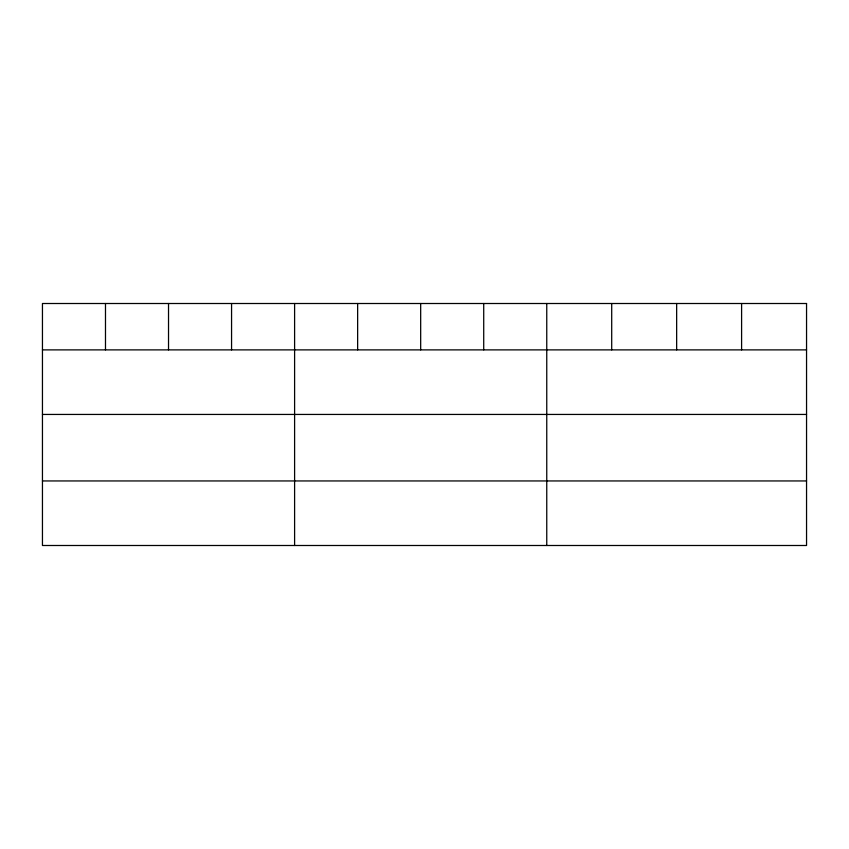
<?xml version="1.0" encoding="UTF-8"?>
<svg xmlns="http://www.w3.org/2000/svg" width="849" height="849" viewBox="0 0 849 849"><rect width="100%" height="100%" fill="white"/><g stroke="black" fill="none" stroke-linecap="round" stroke-linejoin="round"><path stroke-width="1.27" d="M42.45 349.884L806.55 349.884M42.45 414.439L806.55 414.439M42.45 480.948L806.55 480.948M741.601 303.507L741.601 349.884M676.653 303.507L676.653 349.884M611.704 303.507L611.704 349.884M546.756 303.507L546.756 545.493M483.718 303.507L483.718 349.884M420.679 303.507L420.679 349.884M357.641 303.507L357.641 349.884M294.603 303.507L294.603 545.493M231.565 303.507L231.565 349.884M168.527 303.507L168.527 349.884M105.488 303.507L105.488 349.884M806.55 303.507L42.45 303.507L42.45 545.493L806.55 545.493L806.55 303.507"/></g></svg>
